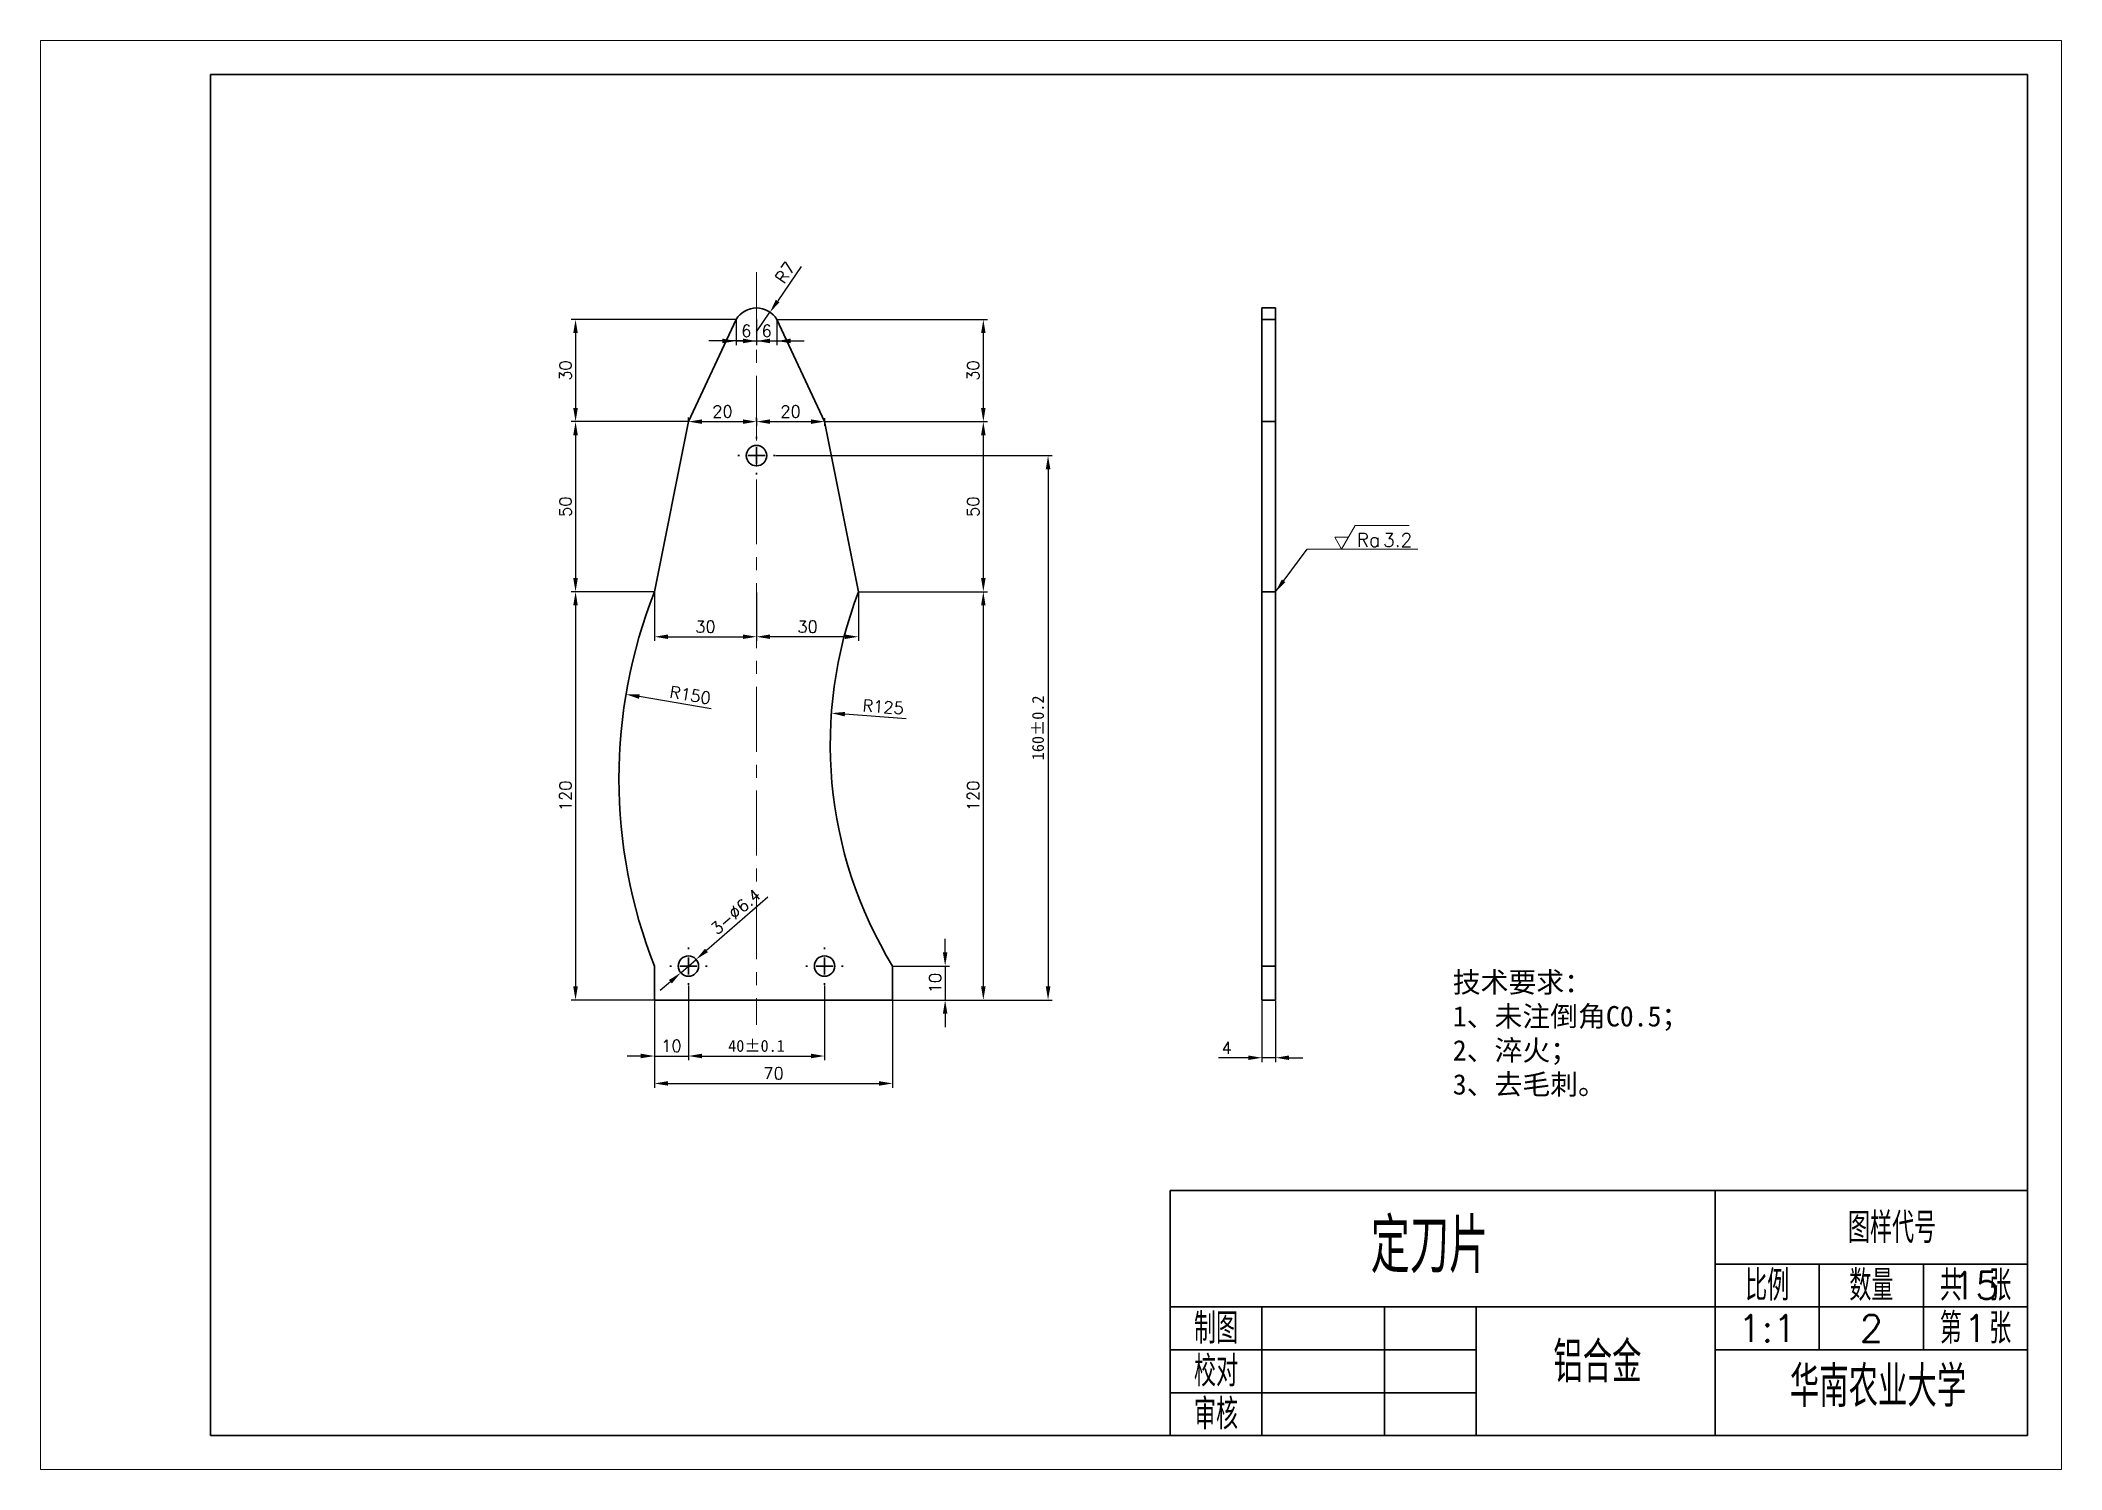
# Model space of a CAD drawing. Header units: millimetres. Extents: x 1228 to 1525, y -482 to -272.
import ezdxf
from ezdxf.enums import TextEntityAlignment as Align

# ---------------------------------------------------------------- set-up
doc = ezdxf.new("R2010")
doc.units = ezdxf.units.MM
doc.header["$LTSCALE"] = 0.3
doc.header["$PDMODE"] = 3
doc.linetypes.add('CENTER', pattern=[50.8, 31.75, -6.35, 6.35, -6.35])
doc.layers.get('0').update_dxf_attribs({"lineweight": 20})
doc.layers.get('Defpoints').update_dxf_attribs({"lineweight": 20})
for name, color, linetype, lineweight in [('中心线', 7, 'CENTER', 20), ('图框', 7, 'Continuous', 35), ('尺寸线', 7, 'Continuous', 20), ('粗实线', 7, 'Continuous', 35)]:
    doc.layers.add(name, color=color, linetype=linetype, lineweight=lineweight)
doc.styles.add('我的样式', font='txt.shx', dxfattribs={"bigfont": 'gbcbig.shx'})
doc.dimstyles.new('标注样式', dxfattribs={"dimscale": 0.5, "dimtxt": 3.5, "dimasz": 4, "dimexe": 1.25, "dimexo": 0.2, "dimgap": 1.2, "dimtad": 1, "dimdec": 1, "dimlfac": 2, "dimdsep": 46, "dimtxsty": '我的样式', "dimcen": 3.5, "dimclrd": 256, "dimclre": 256, "dimclrt": 256, "dimadec": 0, "dimazin": 2, "dimtfac": 1, "dimtdec": 1, "dimtmove": 0, "dimatfit": 3, "dimfxl": 1, "dimarcsym": 0})

# ---------------------------------------------------------------- blocks, each defined once
blk = doc.blocks.new('SW_CENTERMARKSYMBOL_0')
at = {"layer": '图框', "color": 0}
for p, q in [((-2.5, 0), (-2.75, 0)), ((0, 0), (-1.25, 0)), ((0, 2.5), (0, 2.75)), ((0, 0), (0, 1.25)), ((0, 0), (0, -1.25)), ((0, 0), (1.25, 0)), ((2.5, 0), (2.75, 0)), ((0, -2.5), (0, -2.75))]:
    blk.add_line(p, q, dxfattribs=at)
blk = doc.blocks.new('SW_CENTERMARKSYMBOL_1')
at = {"layer": '图框', "color": 0}
for p, q in [((-2.5, 0), (-2.75, 0)), ((0, 0), (-1.25, 0)), ((0, 2.5), (0, 2.75)), ((0, 0), (0, 1.25)), ((0, 0), (0, -1.25)), ((0, 0), (1.25, 0)), ((2.5, 0), (2.75, 0)), ((0, -2.5), (0, -2.75))]:
    blk.add_line(p, q, dxfattribs=at)
blk = doc.blocks.new('SW_CENTERMARKSYMBOL_2')
at = {"layer": '图框', "color": 0}
for p, q in [((-2.5, 0), (-2.75, 0)), ((0, 0), (-1.25, 0)), ((0, 2.5), (0, 2.75)), ((0, 0), (0, 1.25)), ((0, 0), (0, -1.25)), ((0, 0), (1.25, 0)), ((2.5, 0), (2.75, 0)), ((0, -2.5), (0, -2.75))]:
    blk.add_line(p, q, dxfattribs=at)
blk = doc.blocks.new('*D57')
at = {"layer": 'Defpoints', "color": 0, "transparency": 16777216}
for p in [(1318.58, -413.07), (1353.58, -413.07), (1353.58, -425.32)]:
    blk.add_point(p, dxfattribs=at)
at = {"layer": '尺寸线', "lineweight": -2, "transparency": 16777216}
for p, q in [((1318.58, -413.17), (1318.58, -425.94)), ((1353.58, -413.17), (1353.58, -425.94)), ((1320.58, -425.32), (1351.58, -425.32))]:
    blk.add_line(p, q, dxfattribs=at)
at = {"layer": '尺寸线', "transparency": 16777216}
for points in [[(1320.58, -424.98), (1320.58, -425.65), (1318.58, -425.32)], [(1351.58, -424.98), (1351.58, -425.65), (1353.58, -425.32)]]:
    blk.add_solid(points, dxfattribs=at)
at = {"layer": '尺寸线', "transparency": 16777216, "insert": (1336.08, -423.84), "char_height": 1.75, "attachment_point": 5, "style": '我的样式'}
blk.add_mtext('70', dxfattribs=at)
blk = doc.blocks.new('*D58')
at = {"layer": 'Defpoints', "color": 0, "transparency": 16777216}
for p in [(1323.58, -410.82), (1343.58, -410.82), (1343.58, -421.29)]:
    blk.add_point(p, dxfattribs=at)
at = {"layer": '尺寸线', "lineweight": -2, "transparency": 16777216}
for p, q in [((1323.58, -410.92), (1323.58, -421.91)), ((1343.58, -410.92), (1343.58, -421.91)), ((1325.58, -421.29), (1341.58, -421.29))]:
    blk.add_line(p, q, dxfattribs=at)
at = {"layer": '尺寸线', "transparency": 16777216}
for points in [[(1325.58, -420.95), (1325.58, -421.62), (1323.58, -421.29)], [(1341.58, -420.95), (1341.58, -421.62), (1343.58, -421.29)]]:
    blk.add_solid(points, dxfattribs=at)
at = {"layer": '尺寸线', "transparency": 16777216, "insert": (1333.58, -419.81), "char_height": 1.75, "attachment_point": 5, "style": '我的样式'}
blk.add_mtext('{\\Ftxt|c134;40%%P0.1}', dxfattribs=at)
blk = doc.blocks.new('*D59')
at = {"layer": 'Defpoints', "color": 0, "transparency": 16777216}
for p in [(1353.58, -408.07), (1353.58, -413.07), (1361.3, -413.07)]:
    blk.add_point(p, dxfattribs=at)
at = {"layer": '尺寸线', "lineweight": -2, "transparency": 16777216}
for p, q in [((1361.3, -406.07), (1361.3, -404.07)), ((1353.68, -408.07), (1361.93, -408.07)), ((1361.3, -408.07), (1361.3, -413.07)), ((1353.68, -413.07), (1361.93, -413.07)), ((1361.3, -415.07), (1361.3, -417.07))]:
    blk.add_line(p, q, dxfattribs=at)
at = {"layer": '尺寸线', "transparency": 16777216}
for points in [[(1360.97, -406.07), (1361.63, -406.07), (1361.3, -408.07)], [(1360.97, -415.07), (1361.63, -415.07), (1361.3, -413.07)]]:
    blk.add_solid(points, dxfattribs=at)
at = {"layer": '尺寸线', "transparency": 16777216, "insert": (1359.83, -410.57), "char_height": 1.75, "attachment_point": 5, "rotation": 90, "style": '我的样式'}
blk.add_mtext('10', dxfattribs=at)
blk = doc.blocks.new('*D60')
at = {"layer": 'Defpoints', "color": 0, "transparency": 16777216}
for p in [(1333.58, -353.07), (1348.58, -353.07), (1333.58, -359.68)]:
    blk.add_point(p, dxfattribs=at)
at = {"layer": '尺寸线', "lineweight": -2, "transparency": 16777216}
for p, q in [((1333.58, -353.17), (1333.58, -360.3)), ((1348.58, -353.17), (1348.58, -360.3)), ((1346.58, -359.68), (1335.58, -359.68))]:
    blk.add_line(p, q, dxfattribs=at)
at = {"layer": '尺寸线', "transparency": 16777216}
for points in [[(1335.58, -359.35), (1335.58, -360.01), (1333.58, -359.68)], [(1346.58, -359.35), (1346.58, -360.01), (1348.58, -359.68)]]:
    blk.add_solid(points, dxfattribs=at)
at = {"layer": '尺寸线', "transparency": 16777216, "insert": (1341.08, -358.2), "char_height": 1.75, "attachment_point": 5, "style": '我的样式'}
blk.add_mtext('30', dxfattribs=at)
blk = doc.blocks.new('*D61')
at = {"layer": 'Defpoints', "color": 0, "transparency": 16777216}
for p in [(1318.58, -353.07), (1333.58, -353.78), (1333.58, -359.68)]:
    blk.add_point(p, dxfattribs=at)
at = {"layer": '尺寸线', "lineweight": -2, "transparency": 16777216}
for p, q in [((1318.58, -353.17), (1318.58, -360.3)), ((1333.58, -353.88), (1333.58, -360.3)), ((1320.58, -359.68), (1331.58, -359.68))]:
    blk.add_line(p, q, dxfattribs=at)
at = {"layer": '尺寸线', "transparency": 16777216}
for points in [[(1320.58, -359.35), (1320.58, -360.01), (1318.58, -359.68)], [(1331.58, -359.35), (1331.58, -360.01), (1333.58, -359.68)]]:
    blk.add_solid(points, dxfattribs=at)
at = {"layer": '尺寸线', "transparency": 16777216, "insert": (1326.08, -358.2), "char_height": 1.75, "attachment_point": 5, "style": '我的样式'}
blk.add_mtext('30', dxfattribs=at)
blk = doc.blocks.new('*D62')
at = {"layer": 'Defpoints', "color": 0, "transparency": 16777216}
for p in [(1323.58, -328.07), (1333.58, -328.07), (1333.58, -328.07)]:
    blk.add_point(p, dxfattribs=at)
at = {"layer": '尺寸线', "lineweight": -2, "transparency": 16777216}
for p, q in [((1323.58, -327.97), (1323.58, -327.45)), ((1325.58, -328.07), (1331.58, -328.07)), ((1333.58, -327.97), (1333.58, -327.45))]:
    blk.add_line(p, q, dxfattribs=at)
at = {"layer": '尺寸线', "transparency": 16777216}
for points in [[(1325.58, -327.74), (1325.58, -328.41), (1323.58, -328.07)], [(1331.58, -327.74), (1331.58, -328.41), (1333.58, -328.07)]]:
    blk.add_solid(points, dxfattribs=at)
at = {"layer": '尺寸线', "transparency": 16777216, "insert": (1328.58, -326.6), "char_height": 1.75, "attachment_point": 5, "style": '我的样式'}
blk.add_mtext('20', dxfattribs=at)
blk = doc.blocks.new('*D63')
at = {"layer": 'Defpoints', "color": 0, "transparency": 16777216}
for p in [(1333.58, -327.45), (1343.58, -327.45), (1343.58, -328.07)]:
    blk.add_point(p, dxfattribs=at)
at = {"layer": '尺寸线', "lineweight": -2, "transparency": 16777216}
for p, q in [((1333.58, -327.55), (1333.58, -328.7)), ((1335.58, -328.07), (1341.58, -328.07)), ((1343.58, -327.55), (1343.58, -328.7))]:
    blk.add_line(p, q, dxfattribs=at)
at = {"layer": '尺寸线', "transparency": 16777216}
for points in [[(1335.58, -327.74), (1335.58, -328.41), (1333.58, -328.07)], [(1341.58, -327.74), (1341.58, -328.41), (1343.58, -328.07)]]:
    blk.add_solid(points, dxfattribs=at)
at = {"layer": '尺寸线', "transparency": 16777216, "insert": (1338.58, -326.6), "char_height": 1.75, "attachment_point": 5, "style": '我的样式'}
blk.add_mtext('20', dxfattribs=at)
blk = doc.blocks.new('*D64')
at = {"layer": 'Defpoints', "color": 0, "transparency": 16777216}
for p in [(1322.44, -409.06), (1324.71, -407.09)]:
    blk.add_point(p, dxfattribs=at)
at = {"layer": '尺寸线', "lineweight": -2, "transparency": 16777216}
for p, q in [((1335.24, -397.94), (1326.22, -405.78)), ((1322.44, -409.06), (1324.71, -407.09)), ((1320.93, -410.37), (1319.42, -411.68))]:
    blk.add_line(p, q, dxfattribs=at)
at = {"layer": '尺寸线', "transparency": 16777216}
for points in [[(1326, -405.53), (1326.44, -406.03), (1324.71, -407.09)], [(1320.72, -410.12), (1321.15, -410.62), (1322.44, -409.06)]]:
    blk.add_solid(points, dxfattribs=at)
at = {"layer": '尺寸线', "transparency": 16777216, "insert": (1330.52, -400.09), "char_height": 1.75, "attachment_point": 5, "rotation": 40.9666, "style": '我的样式'}
blk.add_mtext('3-∅6.4', dxfattribs=at)
blk = doc.blocks.new('*D65')
at = {"layer": 'Defpoints', "color": 0, "transparency": 16777216}
for p in [(1323.58, -410.82), (1318.58, -413.07), (1323.58, -421.29)]:
    blk.add_point(p, dxfattribs=at)
at = {"layer": '尺寸线', "lineweight": -2, "transparency": 16777216}
for p, q in [((1323.58, -410.92), (1323.58, -421.91)), ((1318.58, -413.17), (1318.58, -421.91)), ((1316.58, -421.29), (1314.58, -421.29)), ((1318.58, -421.29), (1323.58, -421.29)), ((1325.58, -421.29), (1327.58, -421.29))]:
    blk.add_line(p, q, dxfattribs=at)
at = {"layer": '尺寸线', "transparency": 16777216}
for points in [[(1316.58, -420.95), (1316.58, -421.62), (1318.58, -421.29)], [(1325.58, -420.95), (1325.58, -421.62), (1323.58, -421.29)]]:
    blk.add_solid(points, dxfattribs=at)
at = {"layer": '尺寸线', "transparency": 16777216, "insert": (1321.08, -419.81), "char_height": 1.75, "attachment_point": 5, "style": '我的样式'}
blk.add_mtext('10', dxfattribs=at)
blk = doc.blocks.new('*D66')
at = {"layer": 'Defpoints', "color": 0, "transparency": 16777216}
for p in [(1348.58, -353.07), (1353.58, -413.07), (1366.91, -413.07)]:
    blk.add_point(p, dxfattribs=at)
at = {"layer": '尺寸线', "lineweight": -2, "transparency": 16777216}
for p, q in [((1348.68, -353.07), (1367.53, -353.07)), ((1366.91, -355.07), (1366.91, -411.07)), ((1353.68, -413.07), (1367.53, -413.07))]:
    blk.add_line(p, q, dxfattribs=at)
at = {"layer": '尺寸线', "transparency": 16777216}
for points in [[(1366.58, -355.07), (1367.24, -355.07), (1366.91, -353.07)], [(1366.58, -411.07), (1367.24, -411.07), (1366.91, -413.07)]]:
    blk.add_solid(points, dxfattribs=at)
at = {"layer": '尺寸线', "transparency": 16777216, "insert": (1365.43, -383.07), "char_height": 1.75, "attachment_point": 5, "rotation": 90, "style": '我的样式'}
blk.add_mtext('120', dxfattribs=at)
blk = doc.blocks.new('*D67')
at = {"layer": 'Defpoints', "color": 0, "transparency": 16777216}
for p in [(1323.58, -328.07), (1306.99, -353.07), (1318.58, -353.07)]:
    blk.add_point(p, dxfattribs=at)
at = {"layer": '尺寸线', "lineweight": -2, "transparency": 16777216}
for p, q in [((1323.48, -328.07), (1306.36, -328.07)), ((1306.99, -330.07), (1306.99, -351.07)), ((1318.48, -353.07), (1306.36, -353.07))]:
    blk.add_line(p, q, dxfattribs=at)
at = {"layer": '尺寸线', "transparency": 16777216}
for points in [[(1306.65, -330.07), (1307.32, -330.07), (1306.99, -328.07)], [(1306.65, -351.07), (1307.32, -351.07), (1306.99, -353.07)]]:
    blk.add_solid(points, dxfattribs=at)
at = {"layer": '尺寸线', "transparency": 16777216, "insert": (1305.51, -340.57), "char_height": 1.75, "attachment_point": 5, "rotation": 90, "style": '我的样式'}
blk.add_mtext('50', dxfattribs=at)
blk = doc.blocks.new('*D68')
at = {"layer": 'Defpoints', "color": 0, "transparency": 16777216}
for p in [(1343.58, -328.07), (1348.58, -353.07), (1366.91, -353.07)]:
    blk.add_point(p, dxfattribs=at)
at = {"layer": '尺寸线', "lineweight": -2, "transparency": 16777216}
for p, q in [((1343.68, -328.07), (1367.53, -328.07)), ((1366.91, -330.07), (1366.91, -351.07)), ((1348.68, -353.07), (1367.53, -353.07))]:
    blk.add_line(p, q, dxfattribs=at)
at = {"layer": '尺寸线', "transparency": 16777216}
for points in [[(1366.58, -330.07), (1367.24, -330.07), (1366.91, -328.07)], [(1366.58, -351.07), (1367.24, -351.07), (1366.91, -353.07)]]:
    blk.add_solid(points, dxfattribs=at)
at = {"layer": '尺寸线', "transparency": 16777216, "insert": (1365.43, -340.57), "char_height": 1.75, "attachment_point": 5, "rotation": 90, "style": '我的样式'}
blk.add_mtext('50', dxfattribs=at)
blk = doc.blocks.new('*D69')
at = {"layer": 'Defpoints', "color": 0, "transparency": 16777216}
for p in [(1330.58, -313.07), (1306.99, -328.07), (1323.58, -328.07)]:
    blk.add_point(p, dxfattribs=at)
at = {"layer": '尺寸线', "lineweight": -2, "transparency": 16777216}
for p, q in [((1330.48, -313.07), (1306.36, -313.07)), ((1306.99, -315.07), (1306.99, -326.07)), ((1323.48, -328.07), (1306.36, -328.07))]:
    blk.add_line(p, q, dxfattribs=at)
at = {"layer": '尺寸线', "transparency": 16777216}
for points in [[(1306.65, -315.07), (1307.32, -315.07), (1306.99, -313.07)], [(1306.65, -326.07), (1307.32, -326.07), (1306.99, -328.07)]]:
    blk.add_solid(points, dxfattribs=at)
at = {"layer": '尺寸线', "transparency": 16777216, "insert": (1305.51, -320.57), "char_height": 1.75, "attachment_point": 5, "rotation": 90, "style": '我的样式'}
blk.add_mtext('30', dxfattribs=at)
blk = doc.blocks.new('*D70')
at = {"layer": 'Defpoints', "color": 0, "transparency": 16777216}
for p in [(1336.58, -313.07), (1343.58, -328.07), (1366.91, -328.07)]:
    blk.add_point(p, dxfattribs=at)
at = {"layer": '尺寸线', "lineweight": -2, "transparency": 16777216}
for p, q in [((1336.68, -313.07), (1367.53, -313.07)), ((1366.91, -315.07), (1366.91, -326.07)), ((1343.68, -328.07), (1367.53, -328.07))]:
    blk.add_line(p, q, dxfattribs=at)
at = {"layer": '尺寸线', "transparency": 16777216}
for points in [[(1366.58, -315.07), (1367.24, -315.07), (1366.91, -313.07)], [(1366.58, -326.07), (1367.24, -326.07), (1366.91, -328.07)]]:
    blk.add_solid(points, dxfattribs=at)
at = {"layer": '尺寸线', "transparency": 16777216, "insert": (1365.43, -320.57), "char_height": 1.75, "attachment_point": 5, "rotation": 90, "style": '我的样式'}
blk.add_mtext('30', dxfattribs=at)
blk = doc.blocks.new('*D71')
at = {"layer": 'Defpoints', "color": 0, "transparency": 16777216}
for p in [(1330.58, -313.07), (1333.58, -312.96), (1333.58, -316.22)]:
    blk.add_point(p, dxfattribs=at)
at = {"layer": '尺寸线', "lineweight": -2, "transparency": 16777216}
for p, q in [((1330.58, -313.17), (1330.58, -316.84)), ((1333.58, -313.06), (1333.58, -316.84)), ((1328.58, -316.22), (1326.58, -316.22)), ((1330.58, -316.22), (1333.58, -316.22)), ((1335.58, -316.22), (1337.58, -316.22))]:
    blk.add_line(p, q, dxfattribs=at)
at = {"layer": '尺寸线', "transparency": 16777216}
for points in [[(1328.58, -315.88), (1328.58, -316.55), (1330.58, -316.22)], [(1335.58, -315.88), (1335.58, -316.55), (1333.58, -316.22)]]:
    blk.add_solid(points, dxfattribs=at)
at = {"layer": '尺寸线', "transparency": 16777216, "insert": (1332.08, -314.74), "char_height": 1.75, "attachment_point": 5, "style": '我的样式'}
blk.add_mtext('6', dxfattribs=at)
blk = doc.blocks.new('*D72')
at = {"layer": 'Defpoints', "color": 0, "transparency": 16777216}
for p in [(1333.58, -313.06), (1336.58, -313.07), (1336.58, -316.22)]:
    blk.add_point(p, dxfattribs=at)
at = {"layer": '尺寸线', "lineweight": -2, "transparency": 16777216}
for p, q in [((1333.58, -313.16), (1333.58, -316.84)), ((1336.58, -313.17), (1336.58, -316.84)), ((1331.58, -316.22), (1329.58, -316.22)), ((1333.58, -316.22), (1336.58, -316.22)), ((1338.58, -316.22), (1340.58, -316.22))]:
    blk.add_line(p, q, dxfattribs=at)
at = {"layer": '尺寸线', "transparency": 16777216}
for points in [[(1331.58, -315.88), (1331.58, -316.55), (1333.58, -316.22)], [(1338.58, -315.88), (1338.58, -316.55), (1336.58, -316.22)]]:
    blk.add_solid(points, dxfattribs=at)
at = {"layer": '尺寸线', "transparency": 16777216, "insert": (1335.08, -314.74), "char_height": 1.75, "attachment_point": 5, "style": '我的样式'}
blk.add_mtext('6', dxfattribs=at)
blk = doc.blocks.new('*D73')
at = {"layer": 'Defpoints', "color": 0, "transparency": 16777216}
for p in [(1335.56, -311.99), (1333.58, -314.88)]:
    blk.add_point(p, dxfattribs=at)
at = {"layer": '尺寸线', "lineweight": -2, "transparency": 16777216}
for p, q in [((1340.16, -305.3), (1336.69, -310.34)), ((1333.58, -314.88), (1335.56, -311.99))]:
    blk.add_line(p, q, dxfattribs=at)
at = {"layer": '尺寸线', "transparency": 16777216}
blk.add_solid([(1336.42, -310.16), (1336.97, -310.53), (1335.56, -311.99)], dxfattribs=at)
at = {"layer": '尺寸线', "transparency": 16777216, "insert": (1337.78, -306.16), "char_height": 1.75, "attachment_point": 5, "rotation": 55.4749, "style": '我的样式'}
blk.add_mtext('R7', dxfattribs=at)
blk = doc.blocks.new('*D74')
at = {"layer": 'Defpoints', "color": 0, "transparency": 16777216}
for p in [(1344.58, -370.91), (1406.92, -375.5)]:
    blk.add_point(p, dxfattribs=at)
at = {"layer": '尺寸线', "lineweight": -2, "transparency": 16777216}
blk.add_line((1355.59, -371.72), (1346.58, -371.06), dxfattribs=at)
at = {"layer": '尺寸线', "transparency": 16777216}
blk.add_solid([(1346.6, -370.73), (1346.55, -371.39), (1344.58, -370.91)], dxfattribs=at)
at = {"layer": '尺寸线', "transparency": 16777216, "insert": (1352.19, -369.99), "char_height": 1.75, "attachment_point": 5, "rotation": 355.795, "style": '我的样式'}
blk.add_mtext('R125', dxfattribs=at)
blk = doc.blocks.new('*D75')
at = {"layer": 'Defpoints', "color": 0, "transparency": 16777216}
for p in [(1314.39, -368.14), (1388.35, -380.57)]:
    blk.add_point(p, dxfattribs=at)
at = {"layer": '尺寸线', "lineweight": -2, "transparency": 16777216}
blk.add_line((1326.93, -370.25), (1316.36, -368.47), dxfattribs=at)
at = {"layer": '尺寸线', "transparency": 16777216}
blk.add_solid([(1316.42, -368.14), (1316.31, -368.8), (1314.39, -368.14)], dxfattribs=at)
at = {"layer": '尺寸线', "transparency": 16777216, "insert": (1323.85, -368.24), "char_height": 1.75, "attachment_point": 5, "rotation": 350.4598, "style": '我的样式'}
blk.add_mtext('R150', dxfattribs=at)
blk = doc.blocks.new('*D76')
at = {"layer": 'Defpoints', "color": 0, "transparency": 16777216}
for p in [(1336.33, -333.07), (1336.33, -413.07), (1376.42, -413.07)]:
    blk.add_point(p, dxfattribs=at)
at = {"layer": '尺寸线', "lineweight": -2, "transparency": 16777216}
for p, q in [((1336.43, -333.07), (1377.05, -333.07)), ((1376.42, -335.07), (1376.42, -411.07)), ((1336.43, -413.07), (1377.05, -413.07))]:
    blk.add_line(p, q, dxfattribs=at)
at = {"layer": '尺寸线', "transparency": 16777216}
for points in [[(1376.09, -335.07), (1376.76, -335.07), (1376.42, -333.07)], [(1376.09, -411.07), (1376.76, -411.07), (1376.42, -413.07)]]:
    blk.add_solid(points, dxfattribs=at)
at = {"layer": '尺寸线', "transparency": 16777216, "insert": (1374.95, -373.07), "char_height": 1.75, "attachment_point": 5, "rotation": 90, "style": '我的样式'}
blk.add_mtext('{\\Ftxt|c134;160%%P0.2}', dxfattribs=at)
blk = doc.blocks.new('*D79')
at = {"layer": 'Defpoints', "color": 0, "transparency": 16777216}
for p in [(1318.58, -353.07), (1306.99, -413.07), (1318.58, -413.07)]:
    blk.add_point(p, dxfattribs=at)
at = {"layer": '尺寸线', "lineweight": -2, "transparency": 16777216}
for p, q in [((1318.48, -353.07), (1306.36, -353.07)), ((1306.99, -355.07), (1306.99, -411.07)), ((1318.48, -413.07), (1306.36, -413.07))]:
    blk.add_line(p, q, dxfattribs=at)
at = {"layer": '尺寸线', "transparency": 16777216}
for points in [[(1306.65, -355.07), (1307.32, -355.07), (1306.99, -353.07)], [(1306.65, -411.07), (1307.32, -411.07), (1306.99, -413.07)]]:
    blk.add_solid(points, dxfattribs=at)
at = {"layer": '尺寸线', "transparency": 16777216, "insert": (1305.51, -383.07), "char_height": 1.75, "attachment_point": 5, "rotation": 90, "style": '我的样式'}
blk.add_mtext('120', dxfattribs=at)
blk = doc.blocks.new('*D80')
at = {"layer": 'Defpoints', "color": 0, "transparency": 16777216}
for p in [(1407.84, -413.07), (1409.84, -413.07), (1407.84, -421.54)]:
    blk.add_point(p, dxfattribs=at)
at = {"layer": '尺寸线', "lineweight": -2, "transparency": 16777216}
for p, q in [((1407.84, -413.17), (1407.84, -422.17)), ((1409.84, -413.17), (1409.84, -422.17)), ((1405.84, -421.54), (1401.47, -421.54)), ((1409.84, -421.54), (1407.84, -421.54)), ((1411.84, -421.54), (1413.84, -421.54))]:
    blk.add_line(p, q, dxfattribs=at)
at = {"layer": '尺寸线', "transparency": 16777216}
for points in [[(1405.84, -421.21), (1405.84, -421.88), (1407.84, -421.54)], [(1411.84, -421.21), (1411.84, -421.88), (1409.84, -421.54)]]:
    blk.add_solid(points, dxfattribs=at)
at = {"layer": '尺寸线', "transparency": 16777216, "insert": (1402.66, -420.07), "char_height": 1.75, "attachment_point": 5, "style": '我的样式'}
blk.add_mtext('4', dxfattribs=at)

msp = doc.modelspace()

# ---------------------------------------------------------------- linework, layer by layer
for p, q in [((1228.354, -272.058), (1525.354, -272.058)), ((1228.354, -272.058), (1228.354, -482.058)), ((1525.354, -272.058), (1525.354, -482.058)), ((1228.354, -482.058), (1525.354, -482.058))]:
    msp.add_line(p, q)
at = {"layer": '中心线'}
msp.add_line((1333.578, -306.094), (1333.578, -416.718), dxfattribs=at)
at = {"layer": '图框'}
for p, q in [((1520.354, -441.058), (1394.354, -441.058)), ((1394.354, -441.058), (1394.354, -470.758)), ((1474.454, -477.058), (1474.454, -441.058)), ((1474.454, -451.858), (1520.354, -451.858)), ((1505.054, -451.858), (1489.754, -451.858)), ((1489.754, -451.858), (1489.754, -464.458)), ((1505.054, -464.458), (1505.054, -451.858)), ((1394.354, -458.158), (1407.854, -458.158)), ((1407.854, -458.158), (1425.854, -458.158)), ((1407.854, -464.458), (1407.854, -458.158)), ((1425.854, -464.458), (1425.854, -458.158)), ((1425.854, -458.158), (1520.354, -458.158)), ((1439.354, -458.158), (1439.354, -477.058)), ((1394.354, -464.458), (1407.854, -464.458)), ((1407.854, -477.058), (1407.854, -464.458)), ((1407.854, -464.458), (1425.854, -464.458)), ((1425.854, -477.058), (1425.854, -464.458)), ((1425.854, -464.458), (1439.354, -464.458)), ((1425.854, -464.458), (1439.354, -464.458)), ((1474.454, -464.458), (1520.354, -464.458)), ((1394.354, -477.058), (1394.354, -470.758)), ((1394.354, -470.758), (1407.854, -470.758)), ((1407.854, -470.758), (1425.854, -470.758)), ((1425.854, -470.758), (1439.354, -470.758)), ((1489.754, -477.058), (1474.454, -477.058)), ((1520.354, -477.058), (1505.054, -477.058))]:
    msp.add_line(p, q, dxfattribs=at)
at = {"layer": '尺寸线'}
for p, q in [((1419.553, -346.823), (1421.574, -343.323)), ((1421.574, -343.323), (1429.503, -343.323)), ((1414.51, -346.823), (1430.758, -346.823)), ((1418.543, -345.073), (1420.563, -345.073)), ((1418.543, -345.073), (1419.553, -346.823))]:
    msp.add_line(p, q, dxfattribs=at)
at = {"layer": '粗实线'}
for p, q in [((1253.354, -277.058), (1520.354, -277.058)), ((1253.354, -277.058), (1253.354, -477.058)), ((1520.354, -277.058), (1520.354, -477.058)), ((1409.841, -311.375), (1407.841, -311.375)), ((1407.841, -311.375), (1407.841, -313.073)), ((1409.841, -311.375), (1409.841, -313.073)), ((1330.578, -313.073), (1323.578, -328.073)), ((1343.578, -328.073), (1336.578, -313.073)), ((1409.841, -313.073), (1407.841, -313.073)), ((1407.841, -313.073), (1407.841, -328.073)), ((1409.841, -313.073), (1409.841, -328.073)), ((1323.578, -328.073), (1318.578, -353.073)), ((1348.578, -353.073), (1343.578, -328.073)), ((1409.841, -328.073), (1407.841, -328.073)), ((1407.841, -328.073), (1407.841, -353.073)), ((1409.841, -328.073), (1409.841, -353.073)), ((1409.841, -353.073), (1407.841, -353.073)), ((1407.841, -353.073), (1407.841, -408.073)), ((1409.841, -353.073), (1409.841, -408.073)), ((1318.578, -408.073), (1318.578, -413.073)), ((1353.578, -413.073), (1353.578, -408.073)), ((1409.841, -408.073), (1407.841, -408.073)), ((1407.841, -408.073), (1407.841, -413.073)), ((1409.841, -408.073), (1409.841, -413.073)), ((1318.578, -413.073), (1353.578, -413.073)), ((1409.841, -413.073), (1407.841, -413.073)), ((1253.354, -477.058), (1520.354, -477.058))]:
    msp.add_line(p, q, dxfattribs=at)
for centre in [(1333.578, -333.073), (1323.578, -408.073), (1343.578, -408.073)]:
    msp.add_circle(centre, 1.5, dxfattribs=at)
for centre, radius, start, end in [((1333.578, -314.875), 3.5, 31.00272, 148.99728), ((1388.354, -380.573), 75, 158.48981, 201.51019), ((1406.916, -375.496), 62.5, 158.97472, 211.41414)]:
    msp.add_arc(centre, radius, start, end, dxfattribs=at)

# ---------------------------------------------------------------- block references
at = {"layer": '中心线'}
for name, p in [('SW_CENTERMARKSYMBOL_2', (1333.578, -333.073)), ('SW_CENTERMARKSYMBOL_0', (1323.578, -408.073)), ('SW_CENTERMARKSYMBOL_1', (1343.578, -408.073))]:
    msp.add_blockref(name, p, dxfattribs=at)

# ---------------------------------------------------------------- texts
at = {"layer": '图框', "attachment_point": 5, "style": '我的样式'}
for s, insert, char_height, width in [('比例', (1482.104, -455.008), 4.5, 15.3), ('数量', (1497.404, -455.008), 4.5, 15.3), ('共 张', (1512.704, -455.008), 4.5, 15.3), ('15', (1512.704, -455.008), 4, 15.3), ('{\\C0;制图}', (1401.104, -461.308), 4.5, 13.5), ('1:1', (1482.104, -461.308), 4, 15.3), ('2', (1497.404, -461.308), 4, 15.3), ('第 张', (1512.704, -461.308), 4.5, 15.3), ('1', (1512.704, -461.308), 4, 15.3), ('校对', (1401.104, -467.608), 4.5, 13.5), ('审核', (1401.104, -473.908), 4.5, 13.5)]:
    msp.add_mtext(s, dxfattribs=dict(at, insert=insert, char_height=char_height, width=width))
at = {"layer": '图框', "style": '我的样式'}
for tag, text, height, p in [('定刀片', '刀片', 8, (1432.464, -453.162)), ('图样代号', '图样代号', 4.5, (1500.443, -448.769)), ('铝合金', '材料代号', 6, (1457.152, -469.271)), ('华南农业大学', '华南农业大学', 6, (1498.382, -472.852))]:
    msp.add_attdef(tag, text=text, height=height, dxfattribs=at).set_placement(p, align=Align.CENTER)
at = {"layer": '尺寸线', "style": '我的样式'}
for s, insert, char_height, width, attachment_point in [('Ra', (1421.776, -346.458), 2, 7.92947, 7), ('{\\fSimSun|b0|i0|c134|p2;技术要求：\\P1、未注倒角C0.5；\\P2、淬火；\\P3、去毛刺。}', (1435.893, -408.948), 3, 80.89053, 1)]:
    msp.add_mtext(s, dxfattribs=dict(at, insert=insert, char_height=char_height, width=width, attachment_point=attachment_point))
msp.add_attdef('3.2', (1425.642, -346.468), '3.2', height=2, dxfattribs=at)

# ---------------------------------------------------------------- dimensions: what is measured, and where the dimension line sits
at = {"layer": '尺寸线'}
dim = msp.add_radius_dim(center=(1333.578, -314.875), mpoint=(1335.561, -311.992), dimstyle='标注样式', dxfattribs=at)
dim.commit()
dim.dimension.update_dxf_attribs({"geometry": '*D73', "text_midpoint": (1337.78, -306.165)})
for base, p1, p2, picture, middle in [((1306.986, -328.073), (1330.578, -313.073), (1323.578, -328.073), '*D69', (1305.511, -320.573)), ((1366.909, -328.073), (1336.578, -313.073), (1343.578, -328.073), '*D70', (1365.434, -320.573)), ((1306.986, -353.073), (1323.578, -328.073), (1318.578, -353.073), '*D67', (1305.511, -340.573)), ((1366.909, -353.073), (1343.578, -328.073), (1348.578, -353.073), '*D68', (1365.434, -340.573)), ((1306.986, -413.073), (1318.578, -353.073), (1318.578, -413.073), '*D79', (1305.511, -383.073)), ((1366.909, -413.073), (1348.578, -353.073), (1353.578, -413.073), '*D66', (1365.434, -383.073)), ((1361.301, -413.073), (1353.578, -408.073), (1353.578, -413.073), '*D59', (1359.826, -410.573))]:
    dim = msp.add_linear_dim(base=base, p1=p1, p2=p2, angle=90, dimstyle='标注样式', dxfattribs=at)
    dim.commit()
    dim.dimension.update_dxf_attribs({"geometry": picture, "text_midpoint": middle})
for base, p1, p2, picture, middle in [((1333.578, -316.217), (1330.578, -313.073), (1333.578, -312.961), '*D71', (1332.078, -314.742)), ((1336.578, -316.217), (1333.578, -313.061), (1336.578, -313.073), '*D72', (1335.078, -314.742)), ((1333.578, -328.073), (1323.578, -328.073), (1333.578, -328.073), '*D62', (1328.578, -326.598)), ((1343.578, -328.073), (1333.578, -327.448), (1343.578, -327.448), '*D63', (1338.578, -326.598)), ((1333.578, -359.678), (1348.578, -353.073), (1333.578, -353.073), '*D60', (1341.078, -358.203)), ((1323.578, -421.287), (1318.578, -413.073), (1323.578, -410.823), '*D65', (1321.078, -419.812)), ((1353.578, -425.315), (1318.578, -413.073), (1353.578, -413.073), '*D57', (1336.078, -423.84)), ((1407.841, -421.543), (1409.841, -413.073), (1407.841, -413.073), '*D80', (1402.657, -420.068))]:
    dim = msp.add_linear_dim(base=base, p1=p1, p2=p2, dimstyle='标注样式', dxfattribs=at)
    dim.commit()
    dim.dimension.update_dxf_attribs({"geometry": picture, "text_midpoint": middle})
dim = msp.add_linear_dim(base=(1376.425, -413.073), p1=(1336.328, -333.073), p2=(1336.328, -413.073), angle=90, text='{\\Ftxt|c134;<>%%P0.2}', dimstyle='标注样式', dxfattribs=at)
dim.commit()
dim.dimension.update_dxf_attribs({"geometry": '*D76', "text_midpoint": (1374.95, -373.073)})
dim = msp.add_linear_dim(base=(1333.578, -359.678), p1=(1318.578, -353.073), p2=(1333.578, -353.775), dimstyle='标注样式', dxfattribs=at)
dim.commit()
dim.dimension.update_dxf_attribs({"geometry": '*D61', "text_midpoint": (1326.078, -359.678), "dimtype": 160})
for center, mpoint, picture, middle in [((1388.354, -380.573), (1314.391, -368.142), '*D75', (1323.605, -369.691)), ((1406.916, -375.496), (1344.585, -370.914), '*D74', (1352.081, -371.465))]:
    dim = msp.add_radius_dim(center=center, mpoint=mpoint, dimstyle='标注样式', dxfattribs=at)
    dim.commit()
    dim.dimension.update_dxf_attribs({"geometry": picture, "text_midpoint": middle, "dimtype": 164})
dim = msp.add_diameter_dim_2p(p1=(1322.445, -409.056), p2=(1324.71, -407.089), text='3-<>.4', dimstyle='标注样式', dxfattribs=at)
dim.commit()
dim.dimension.update_dxf_attribs({"geometry": '*D64', "text_midpoint": (1330.52, -400.091)})
dim = msp.add_linear_dim(base=(1343.578, -421.287), p1=(1323.578, -410.823), p2=(1343.578, -410.823), text='{\\Ftxt|c134;<>%%P0.1}', dimstyle='标注样式', dxfattribs=at)
dim.commit()
dim.dimension.update_dxf_attribs({"geometry": '*D58', "text_midpoint": (1333.578, -419.812)})

# ---------------------------------------------------------------- leaders
msp.add_leader([(1409.841, -353.073), (1414.51, -346.823)], dimstyle='标注样式', override={"dimgap": 1.2, "dimtad": 0}, dxfattribs=at)

doc.saveas('drawing.dxf')
